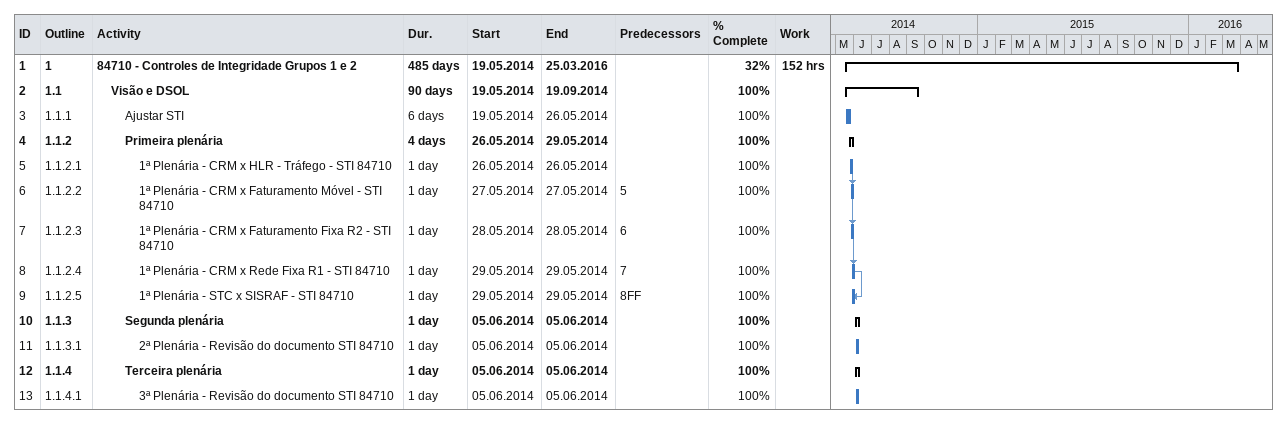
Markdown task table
| ID | WBS | Task | Duration | Start | Finish | Predecessors | % complete | Work (h) |
|---|---|---|---|---|---|---|---|---|
| 1 | 1 | **84710 - Controles de Integridade Grupos 1 e 2** | 485d | 2014-05-19 | 2016-03-25 |  | 32 | 152 |
| 2 | 1.1 | **Visão e DSOL** | 90d | 2014-05-19 | 2014-09-19 |  | 100 |  |
| 3 | 1.1.1 | Ajustar STI | 6d | 2014-05-19 | 2014-05-26 |  | 100 |  |
| 4 | 1.1.2 | **Primeira plenária** | 4d | 2014-05-26 | 2014-05-29 |  | 100 |  |
| 5 | 1.1.2.1 | 1ª Plenária - CRM x HLR - Tráfego - STI 84710 | 1d | 2014-05-26 | 2014-05-26 |  | 100 |  |
| 6 | 1.1.2.2 | 1ª Plenária - CRM x Faturamento Móvel - STI 84710 | 1d | 2014-05-27 | 2014-05-27 | 5 | 100 |  |
| 7 | 1.1.2.3 | 1ª Plenária - CRM x Faturamento Fixa R2 - STI 84710 | 1d | 2014-05-28 | 2014-05-28 | 6 | 100 |  |
| 8 | 1.1.2.4 | 1ª Plenária - CRM x Rede Fixa R1 - STI 84710 | 1d | 2014-05-29 | 2014-05-29 | 7 | 100 |  |
| 9 | 1.1.2.5 | 1ª Plenária - STC x SISRAF - STI 84710 | 1d | 2014-05-29 | 2014-05-29 | 8FF | 100 |  |
| 10 | 1.1.3 | **Segunda plenária** | 1d | 2014-06-05 | 2014-06-05 |  | 100 |  |
| 11 | 1.1.3.1 | 2ª Plenária - Revisão do documento STI 84710 | 1d | 2014-06-05 | 2014-06-05 |  | 100 |  |
| 12 | 1.1.4 | **Terceira plenária** | 1d | 2014-06-05 | 2014-06-05 |  | 100 |  |
| 13 | 1.1.4.1 | 3ª Plenária - Revisão do documento STI 84710 | 1d | 2014-06-05 | 2014-06-05 |  | 100 |  |
